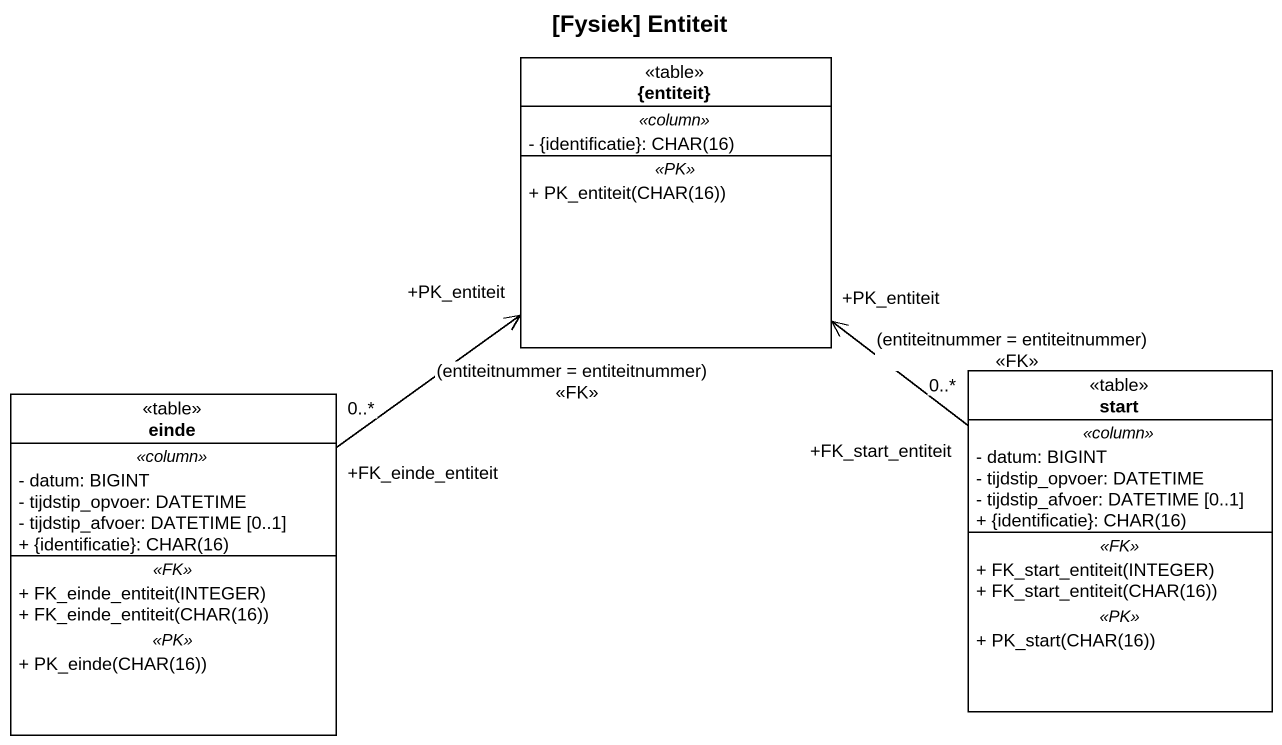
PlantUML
@startuml
title [Fysiek] Entiteit
hide circle
hide empty members
skinparam classAttributeIconSize 0
class "{entiteit}" as entiteit <<table>> {
  .. <<column>> ..
  {field} - {identificatie}: CHAR(16)
  .. <<PK>> ..
  + PK_entiteit(CHAR(16))
}
class "start" as start_ <<table>> {
  .. <<column>> ..
  - datum: BIGINT
  - tijdstip_opvoer: DATETIME
  - tijdstip_afvoer: DATETIME [0..1]
  {field} + {identificatie}: CHAR(16)
  .. <<FK>> ..
  + FK_start_entiteit(INTEGER)
  + FK_start_entiteit(CHAR(16))
  .. <<PK>> ..
  + PK_start(CHAR(16))
}
class einde <<table>> {
  .. <<column>> ..
  - datum: BIGINT
  - tijdstip_opvoer: DATETIME
  - tijdstip_afvoer: DATETIME [0..1]
  {field} + {identificatie}: CHAR(16)
  .. <<FK>> ..
  + FK_einde_entiteit(INTEGER)
  + FK_einde_entiteit(CHAR(16))
  .. <<PK>> ..
  + PK_einde(CHAR(16))
}
start_ "+FK_start_entiteit\n0..*" -up-> "+PK_entiteit" entiteit : (entiteitnummer = entiteitnummer)\n<<FK>>
einde "+FK_einde_entiteit\n0..*" -up-> "+PK_entiteit" entiteit : (entiteitnummer = entiteitnummer)\n<<FK>>
@enduml
